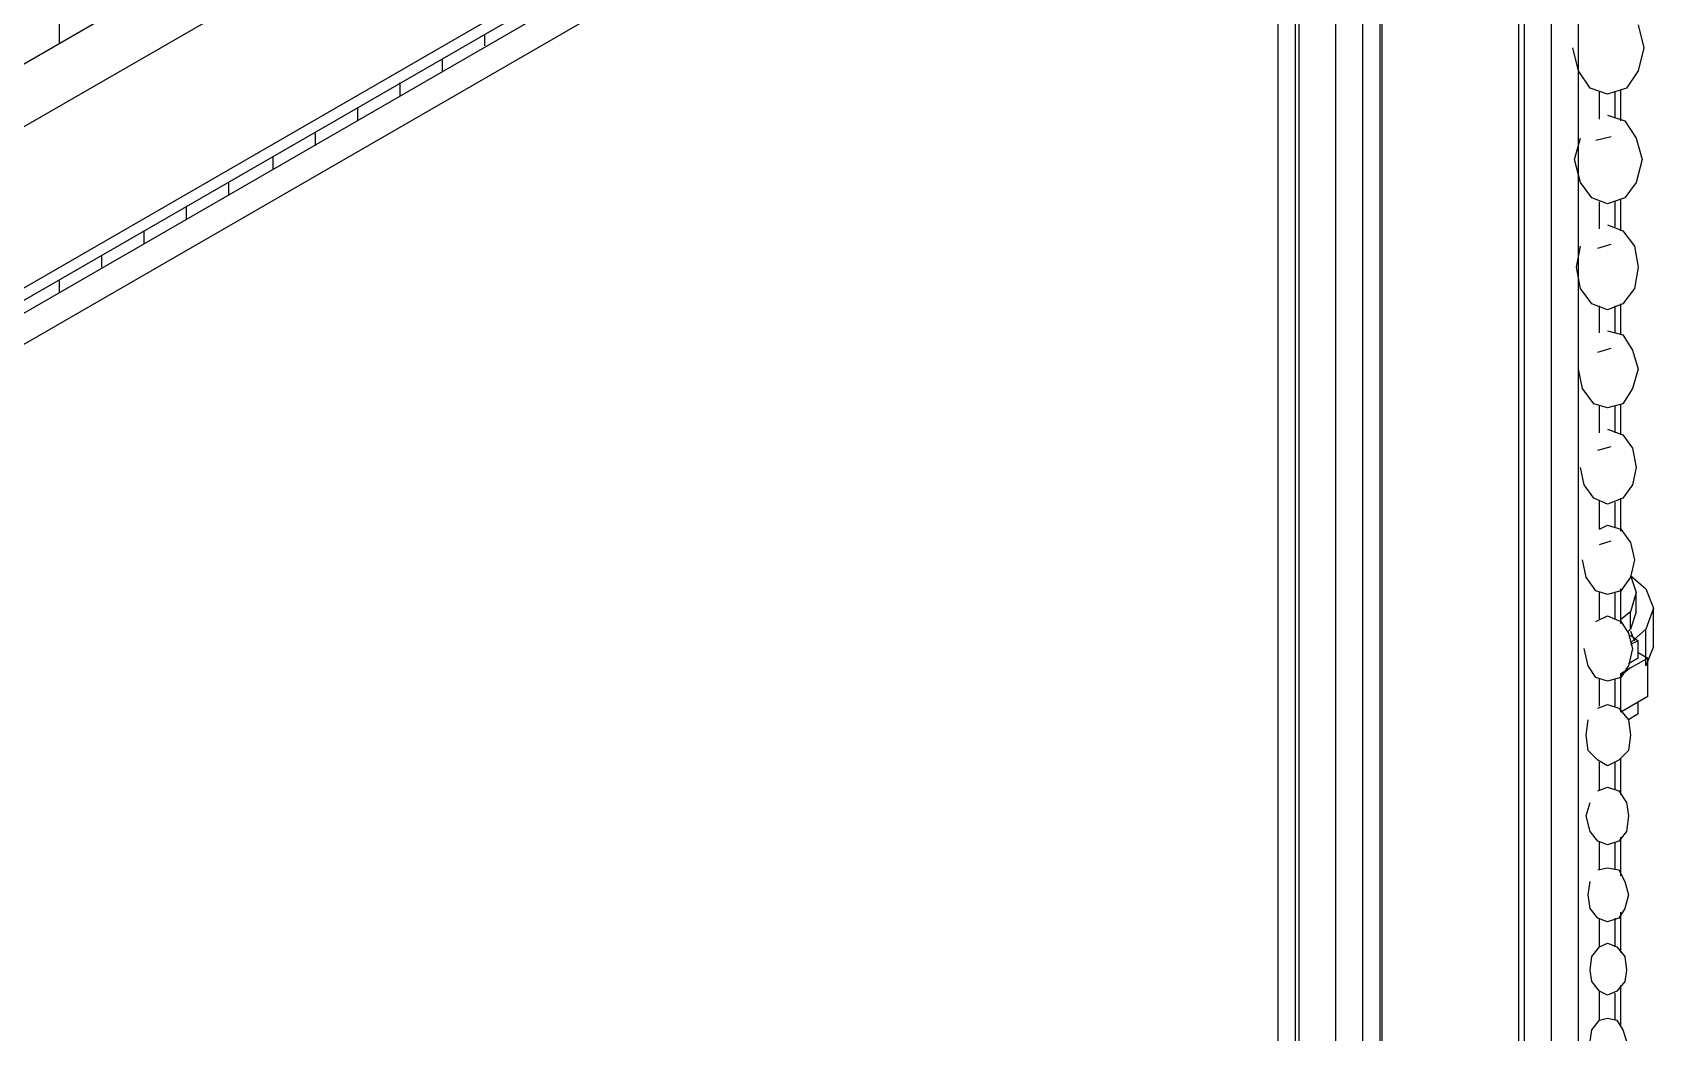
# Model space of a CAD drawing. Header units: inches. Extents: x 0.3 to 16.2, y 0.3 to 11.4.
# Drawn here: x 3.9701 to 4.3016, y 1.612 to 1.8165 of the extents above; entities that cross this region are included whole.
import ezdxf

# ---------------------------------------------------------------- set-up
doc = ezdxf.new("R2010")
doc.units = ezdxf.units.IN
doc.header["$LTSCALE"] = 0.009843
doc.header["$MEASUREMENT"] = 0
doc.layers.add('GEOMETRY', color=7, linetype='Continuous')

msp = doc.modelspace()

# ---------------------------------------------------------------- linework, layer by layer
at = {"layer": 'GEOMETRY'}
for p, q in [((4.26102, 1.97913), (3.74173, 1.67913)), ((3.74173, 1.66654), (4.27402, 1.97362)), ((3.74173, 1.66654), (4.27402, 1.97362)), ((3.73976, 1.63228), (4.27402, 1.94094)), ((4.24567, 1.4063), (4.24567, 1.92441)), ((4.24606, 1.4189), (4.24606, 1.92441)), ((3.7622, 1.64291), (4.24213, 1.91969)), ((4.24213, 1.41417), (4.24213, 1.91969)), ((4.23661, 1.41102), (4.23661, 1.91654)), ((4.22835, 1.41535), (4.22835, 1.91181)), ((4.22913, 1.41575), (4.22913, 1.9122)), ((4.21929, 1.90394), (3.76693, 1.64291)), ((3.77244, 1.63976), (4.2248, 1.90079)), ((3.77244, 1.63976), (4.2248, 1.90079)), ((4.2248, 1.41811), (4.2248, 1.90079)), ((4.27402, 1.42244), (4.27402, 1.88346)), ((4.2752, 1.35945), (4.2752, 1.88307)), ((4.28071, 1.47362), (4.28071, 1.86496)), ((4.28071, 1.47362), (4.28071, 1.86496)), ((4.28622, 1.47402), (4.28622, 1.86535)), ((3.97559, 1.81417), (3.97559, 1.86181)), ((4.29843, 1.81811), (4.29961, 1.81339)), ((4.0626, 1.81378), (4.0626, 1.81614)), ((4.28622, 1.80866), (4.28504, 1.81339)), ((4.29961, 1.81339), (4.29843, 1.80866)), ((4.05394, 1.80866), (4.05394, 1.81102)), ((4.28858, 1.80512), (4.28622, 1.80866)), ((4.29843, 1.80866), (4.29606, 1.80512)), ((4.04528, 1.80354), (4.04528, 1.8063)), ((4.29213, 1.80394), (4.28858, 1.80512)), ((4.29055, 1.79882), (4.29055, 1.80433)), ((4.29055, 1.79882), (4.29055, 1.80433)), ((4.29606, 1.80512), (4.29213, 1.80394)), ((4.2937, 1.79921), (4.2937, 1.80433)), ((4.29488, 1.79843), (4.29488, 1.80472)), ((4.29488, 1.79843), (4.29488, 1.80472)), ((4.29488, 1.79882), (4.29488, 1.80472)), ((4.29488, 1.79843), (4.29488, 1.80472)), ((4.29488, 1.79882), (4.29488, 1.80472)), ((4.29488, 1.79843), (4.29488, 1.80472)), ((4.03661, 1.79843), (4.03661, 1.80118)), ((4.29213, 1.79961), (4.29567, 1.79843)), ((4.29567, 1.79843), (4.29803, 1.79488)), ((4.02795, 1.79331), (4.02795, 1.79606)), ((4.28543, 1.79055), (4.28661, 1.79488)), ((4.28976, 1.79449), (4.29291, 1.79528)), ((4.29803, 1.79488), (4.29921, 1.79055)), ((4.01929, 1.78858), (4.01929, 1.79094)), ((4.28661, 1.78583), (4.28543, 1.79055)), ((4.29921, 1.79055), (4.29803, 1.78583)), ((4.01024, 1.78346), (4.01024, 1.78583)), ((4.28898, 1.78268), (4.28661, 1.78583)), ((4.29803, 1.78583), (4.29567, 1.78268)), ((4.00157, 1.77835), (4.00157, 1.7811)), ((4.29213, 1.7815), (4.28898, 1.78268)), ((4.29055, 1.77638), (4.29055, 1.78189)), ((4.29055, 1.77638), (4.29055, 1.78189)), ((4.29567, 1.78268), (4.29213, 1.7815)), ((4.2937, 1.77677), (4.2937, 1.78189)), ((4.29488, 1.77598), (4.29488, 1.78228)), ((4.29488, 1.77598), (4.29488, 1.78228)), ((4.29488, 1.77638), (4.29488, 1.78228)), ((4.29488, 1.77598), (4.29488, 1.78228)), ((4.29488, 1.77638), (4.29488, 1.78228)), ((4.29488, 1.77598), (4.29488, 1.78228)), ((4.29213, 1.77717), (4.29528, 1.77598)), ((3.99291, 1.77323), (3.99291, 1.77598)), ((4.29528, 1.77598), (4.29764, 1.77283)), ((3.98425, 1.7685), (3.98425, 1.77087)), ((4.28583, 1.7685), (4.28661, 1.77283)), ((4.29016, 1.77244), (4.29291, 1.77323)), ((4.29764, 1.77283), (4.29843, 1.7685)), ((4.28661, 1.76417), (4.28583, 1.7685)), ((4.29843, 1.7685), (4.29764, 1.76417)), ((3.97559, 1.76339), (3.97559, 1.76575)), ((4.28898, 1.76102), (4.28661, 1.76417)), ((4.29764, 1.76417), (4.29528, 1.76102)), ((4.29213, 1.75984), (4.28898, 1.76102)), ((4.29055, 1.75512), (4.29055, 1.76063)), ((4.29055, 1.75512), (4.29055, 1.76063)), ((4.29528, 1.76102), (4.29213, 1.75984)), ((4.2937, 1.75512), (4.2937, 1.76063)), ((4.29488, 1.75472), (4.29488, 1.76102)), ((4.29488, 1.75472), (4.29488, 1.76102)), ((4.29488, 1.75472), (4.29488, 1.76102)), ((4.29488, 1.75472), (4.29488, 1.76102)), ((4.29488, 1.75472), (4.29488, 1.76102)), ((4.29488, 1.75472), (4.29488, 1.76102)), ((4.29213, 1.75551), (4.29528, 1.75472)), ((4.29528, 1.75472), (4.29724, 1.75157)), ((4.29016, 1.75118), (4.29291, 1.75197)), ((4.29724, 1.75157), (4.29843, 1.74764)), ((4.28701, 1.7437), (4.28622, 1.74764)), ((4.29843, 1.74764), (4.29724, 1.7437)), ((4.28937, 1.74055), (4.28701, 1.7437)), ((4.29724, 1.7437), (4.29528, 1.74055)), ((4.29213, 1.73976), (4.28937, 1.74055)), ((4.29528, 1.74055), (4.29213, 1.73976)), ((4.29488, 1.73425), (4.29488, 1.74055)), ((4.29488, 1.73425), (4.29488, 1.74055)), ((4.29488, 1.73425), (4.29488, 1.74055)), ((4.29488, 1.73425), (4.29488, 1.74055)), ((4.29488, 1.73425), (4.29488, 1.74055)), ((4.29488, 1.73425), (4.29488, 1.74055)), ((4.29055, 1.73465), (4.29055, 1.74016)), ((4.29055, 1.73465), (4.29055, 1.74016)), ((4.2937, 1.73465), (4.2937, 1.74016)), ((4.29213, 1.73543), (4.29528, 1.73425)), ((4.29528, 1.73425), (4.29724, 1.7315)), ((4.29016, 1.7311), (4.29291, 1.73189)), ((4.29724, 1.7315), (4.29803, 1.72756)), ((4.2874, 1.72402), (4.28661, 1.72756)), ((4.29803, 1.72756), (4.29724, 1.72402)), ((4.28937, 1.72126), (4.2874, 1.72402)), ((4.29724, 1.72402), (4.29528, 1.72126)), ((4.29213, 1.72008), (4.28937, 1.72126)), ((4.29055, 1.71496), (4.29055, 1.72087)), ((4.29055, 1.71496), (4.29055, 1.72087)), ((4.29528, 1.72126), (4.29213, 1.72008)), ((4.2937, 1.71535), (4.2937, 1.72047)), ((4.29488, 1.71496), (4.29488, 1.72126)), ((4.29488, 1.71496), (4.29488, 1.72126)), ((4.29488, 1.71457), (4.29488, 1.72126)), ((4.29488, 1.71457), (4.29488, 1.72126)), ((4.29488, 1.71496), (4.29488, 1.72087)), ((4.29488, 1.71496), (4.29488, 1.72087)), ((4.29055, 1.71496), (4.29213, 1.71575)), ((4.29213, 1.71575), (4.29488, 1.71496)), ((4.29488, 1.71496), (4.29685, 1.7122)), ((4.29055, 1.71181), (4.29291, 1.7126)), ((4.29685, 1.7122), (4.29764, 1.70866)), ((4.2878, 1.70512), (4.28701, 1.70866)), ((4.29764, 1.70866), (4.29685, 1.70512)), ((4.28976, 1.70236), (4.2878, 1.70512)), ((4.29685, 1.70512), (4.29488, 1.70236)), ((4.29685, 1.70551), (4.3, 1.70276)), ((4.29685, 1.70551), (4.29803, 1.70197)), ((4.29213, 1.70157), (4.28976, 1.70236)), ((4.29055, 1.69646), (4.29055, 1.70197)), ((4.29055, 1.69646), (4.29055, 1.70197)), ((4.29488, 1.70236), (4.29213, 1.70157)), ((4.2937, 1.69646), (4.2937, 1.70197)), ((4.29488, 1.69567), (4.29488, 1.70276)), ((4.29488, 1.69567), (4.29488, 1.70276)), ((4.29488, 1.69606), (4.29488, 1.70236)), ((4.29488, 1.69606), (4.29488, 1.70236)), ((4.29488, 1.69646), (4.29488, 1.70236)), ((4.29488, 1.69606), (4.29488, 1.70236)), ((4.29803, 1.70197), (4.29685, 1.69803)), ((4.29803, 1.70197), (4.29685, 1.69803)), ((4.29803, 1.69803), (4.29803, 1.70197)), ((4.3, 1.70276), (4.30157, 1.69882)), ((4.29685, 1.69803), (4.29488, 1.69646)), ((4.29685, 1.69803), (4.29488, 1.69646)), ((4.29803, 1.69803), (4.29685, 1.69449)), ((4.29685, 1.69449), (4.29685, 1.69803)), ((4.30157, 1.69882), (4.3, 1.69449)), ((4.30157, 1.69882), (4.3, 1.69449)), ((4.30157, 1.69094), (4.30157, 1.69882)), ((4.28976, 1.69606), (4.29213, 1.69724)), ((4.29213, 1.69724), (4.29488, 1.69606)), ((4.29488, 1.69606), (4.29646, 1.6937)), ((4.29685, 1.69449), (4.29646, 1.69409)), ((4.3, 1.69449), (4.29685, 1.69173)), ((4.3, 1.69449), (4.29685, 1.69173)), ((4.29685, 1.69409), (4.29685, 1.69409)), ((4.29685, 1.69409), (4.29764, 1.69213)), ((4.3, 1.68701), (4.3, 1.69449)), ((4.29646, 1.6937), (4.29724, 1.69055)), ((4.29685, 1.69331), (4.29843, 1.69213)), ((4.29843, 1.69213), (4.29685, 1.69134)), ((4.29843, 1.69213), (4.29685, 1.69134)), ((4.29843, 1.68858), (4.29843, 1.69213)), ((4.30157, 1.69094), (4.3, 1.68701)), ((4.28819, 1.68701), (4.2874, 1.69055)), ((4.30039, 1.68858), (4.29488, 1.68543)), ((4.30039, 1.68858), (4.29488, 1.68543)), ((4.29724, 1.69055), (4.29646, 1.68701)), ((4.29843, 1.68858), (4.29646, 1.6874)), ((4.29843, 1.68976), (4.30039, 1.68858)), ((4.30039, 1.68071), (4.30039, 1.68858)), ((4.28976, 1.68465), (4.28819, 1.68701)), ((4.29213, 1.68386), (4.28976, 1.68465)), ((4.29055, 1.67874), (4.29055, 1.68425)), ((4.29055, 1.67874), (4.29055, 1.68425)), ((4.29488, 1.68465), (4.29213, 1.68386)), ((4.2937, 1.67874), (4.2937, 1.68425)), ((4.29646, 1.68701), (4.29488, 1.68465)), ((4.29685, 1.68661), (4.29488, 1.68504)), ((4.29685, 1.68661), (4.29488, 1.68504)), ((4.29488, 1.67756), (4.29488, 1.68543)), ((4.29488, 1.67913), (4.29488, 1.68504)), ((4.29488, 1.67795), (4.29488, 1.68504)), ((4.29488, 1.67795), (4.29488, 1.68465)), ((4.29488, 1.67795), (4.29488, 1.68465)), ((4.29488, 1.67835), (4.29488, 1.68465)), ((4.29606, 1.68583), (4.29606, 1.68661)), ((4.29488, 1.67874), (4.29488, 1.6811)), ((4.30039, 1.68071), (4.29488, 1.67756)), ((4.29016, 1.67835), (4.29213, 1.67913)), ((4.29213, 1.67913), (4.29449, 1.67835)), ((4.29449, 1.67835), (4.29646, 1.67598)), ((4.29843, 1.67717), (4.29843, 1.67953)), ((4.2878, 1.67283), (4.28819, 1.67598)), ((4.29843, 1.67717), (4.29646, 1.67598)), ((4.29646, 1.67598), (4.29685, 1.67283)), ((4.28819, 1.66969), (4.2878, 1.67283)), ((4.29685, 1.67283), (4.29646, 1.66969)), ((4.29016, 1.66772), (4.28819, 1.66969)), ((4.29213, 1.66654), (4.29016, 1.66772)), ((4.29449, 1.66772), (4.29213, 1.66654)), ((4.29646, 1.66969), (4.29449, 1.66772)), ((4.29488, 1.66102), (4.29488, 1.66811)), ((4.29488, 1.66102), (4.29488, 1.66811)), ((4.29488, 1.66063), (4.29488, 1.66811)), ((4.29488, 1.66063), (4.29488, 1.66811)), ((4.29488, 1.66102), (4.29488, 1.66772)), ((4.29488, 1.66102), (4.29488, 1.66772)), ((4.29055, 1.66142), (4.29055, 1.66732)), ((4.29055, 1.66142), (4.29055, 1.66732)), ((4.2937, 1.66181), (4.2937, 1.66732)), ((4.29016, 1.66142), (4.29213, 1.6622)), ((4.29213, 1.6622), (4.29449, 1.66142)), ((4.29449, 1.66142), (4.29606, 1.65906)), ((4.2878, 1.6563), (4.28858, 1.65906)), ((4.29606, 1.65906), (4.29646, 1.6563)), ((4.28858, 1.65315), (4.2878, 1.6563)), ((4.29646, 1.6563), (4.29606, 1.65315)), ((4.29016, 1.65118), (4.28858, 1.65315)), ((4.29213, 1.65039), (4.29016, 1.65118)), ((4.29055, 1.64528), (4.29055, 1.65118)), ((4.29055, 1.64528), (4.29055, 1.65118)), ((4.29449, 1.65118), (4.29213, 1.65039)), ((4.29606, 1.65315), (4.29449, 1.65118)), ((4.29488, 1.64409), (4.29488, 1.65197)), ((4.29488, 1.64409), (4.29488, 1.65197)), ((4.29488, 1.64449), (4.29488, 1.65157)), ((4.29488, 1.64449), (4.29488, 1.65157)), ((4.29488, 1.64449), (4.29488, 1.65157)), ((4.29488, 1.64449), (4.29488, 1.65157)), ((4.2937, 1.64528), (4.2937, 1.65079)), ((4.29016, 1.64528), (4.29213, 1.64567)), ((4.29213, 1.64567), (4.29449, 1.64528)), ((4.29449, 1.64528), (4.29567, 1.64291)), ((4.28819, 1.64016), (4.28858, 1.64291)), ((4.29567, 1.64291), (4.29646, 1.64016)), ((4.28858, 1.6374), (4.28819, 1.64016)), ((4.29646, 1.64016), (4.29567, 1.6374)), ((4.29016, 1.63543), (4.28858, 1.6374)), ((4.29213, 1.63465), (4.29016, 1.63543)), ((4.29055, 1.62953), (4.29055, 1.63543)), ((4.29055, 1.62953), (4.29055, 1.63543)), ((4.29449, 1.63543), (4.29213, 1.63465)), ((4.2937, 1.62953), (4.2937, 1.63543)), ((4.29567, 1.6374), (4.29449, 1.63543)), ((4.29488, 1.62835), (4.29488, 1.63661)), ((4.29488, 1.62835), (4.29488, 1.63661)), ((4.29488, 1.62874), (4.29488, 1.63622)), ((4.29488, 1.62874), (4.29488, 1.63622)), ((4.29488, 1.62874), (4.29488, 1.63622)), ((4.29488, 1.62874), (4.29488, 1.63622)), ((4.28898, 1.62756), (4.29055, 1.62953)), ((4.29055, 1.62953), (4.29213, 1.63031)), ((4.29213, 1.63031), (4.29409, 1.62953)), ((4.29409, 1.62953), (4.29567, 1.62756)), ((4.28858, 1.6248), (4.28898, 1.62756)), ((4.28898, 1.62244), (4.28858, 1.6248)), ((4.29567, 1.62756), (4.29606, 1.6248)), ((4.29606, 1.6248), (4.29567, 1.62244)), ((4.29055, 1.62047), (4.28898, 1.62244)), ((4.29567, 1.62244), (4.29409, 1.62047)), ((4.29488, 1.61339), (4.29488, 1.62165)), ((4.29488, 1.61339), (4.29488, 1.62165)), ((4.29488, 1.61339), (4.29488, 1.62126)), ((4.29488, 1.61339), (4.29488, 1.62126)), ((4.29488, 1.61378), (4.29488, 1.62126)), ((4.29488, 1.61378), (4.29488, 1.62126)), ((4.29213, 1.61969), (4.29055, 1.62047)), ((4.29055, 1.61457), (4.29055, 1.62047)), ((4.29055, 1.61457), (4.29055, 1.62047)), ((4.29409, 1.62047), (4.29213, 1.61969)), ((4.2937, 1.61457), (4.2937, 1.62008)), ((4.28898, 1.6126), (4.29055, 1.61457)), ((4.29055, 1.61457), (4.29213, 1.61496)), ((4.29213, 1.61496), (4.29409, 1.61457)), ((4.29409, 1.61457), (4.29528, 1.6126)), ((4.28858, 1.61024), (4.28898, 1.6126)), ((4.29528, 1.6126), (4.29606, 1.61024))]:
    msp.add_line(p, q, dxfattribs=at)

doc.saveas('drawing.dxf')
